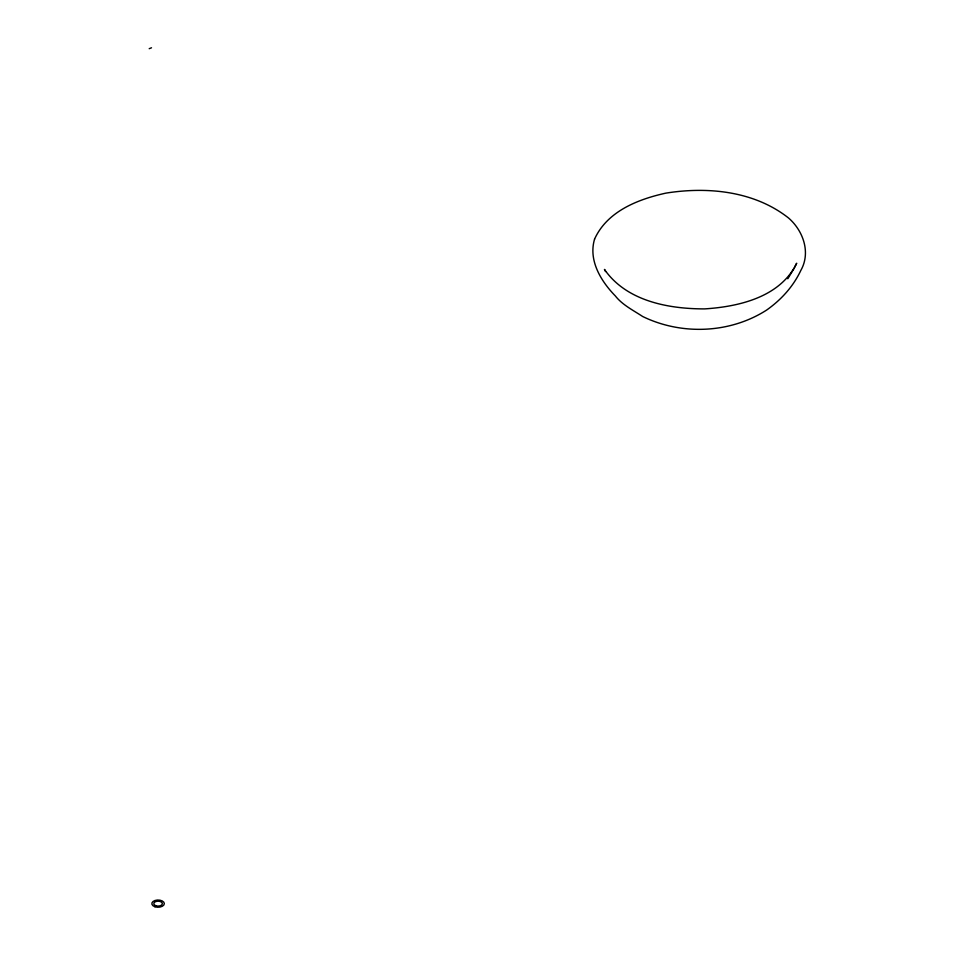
<?xml version="1.0" encoding="UTF-8"?>
<svg xmlns="http://www.w3.org/2000/svg" width="955" height="955" viewBox="0 0 955 955"><rect width="100%" height="100%" fill="white"/><g stroke="black" fill="none" stroke-linecap="round" stroke-linejoin="round"><path stroke-width="1.43" d="M794.441 267.627L796.685 263.222C780.342 297.053 739.039 306.686 704.683 308.895C668.464 308.931 626.48 301.159 604.455 269.417L605.542 271.542M787.803 278.741L793.88 268.725M149.219 48.681L151.499 47.786M594.571 239.12C588.196 260.333 600.91 281.14 615.259 295.859C622.421 304.979 633.153 310.232 642.667 316.499C681.56 335.444 730.074 333.534 766.638 310.065C781.226 299.739 793.175 286.619 800.863 270.372C810.95 252.562 803.227 230.716 788.52 217.979C754.247 190.988 707.655 186.416 665.778 193.149C637.88 199.309 607.117 211.341 594.571 239.12M154.949 906.761A6.255 3.617 0 0 0 164.332 903.633A6.255 3.617 0 0 0 154.949 900.505A6.255 3.617 0 0 0 154.949 906.761M155.951 905.77A4.262 2.459 0 0 0 162.338 903.633A4.262 2.459 0 0 0 155.951 901.508A4.262 2.459 0 0 0 155.951 905.77"/></g></svg>
